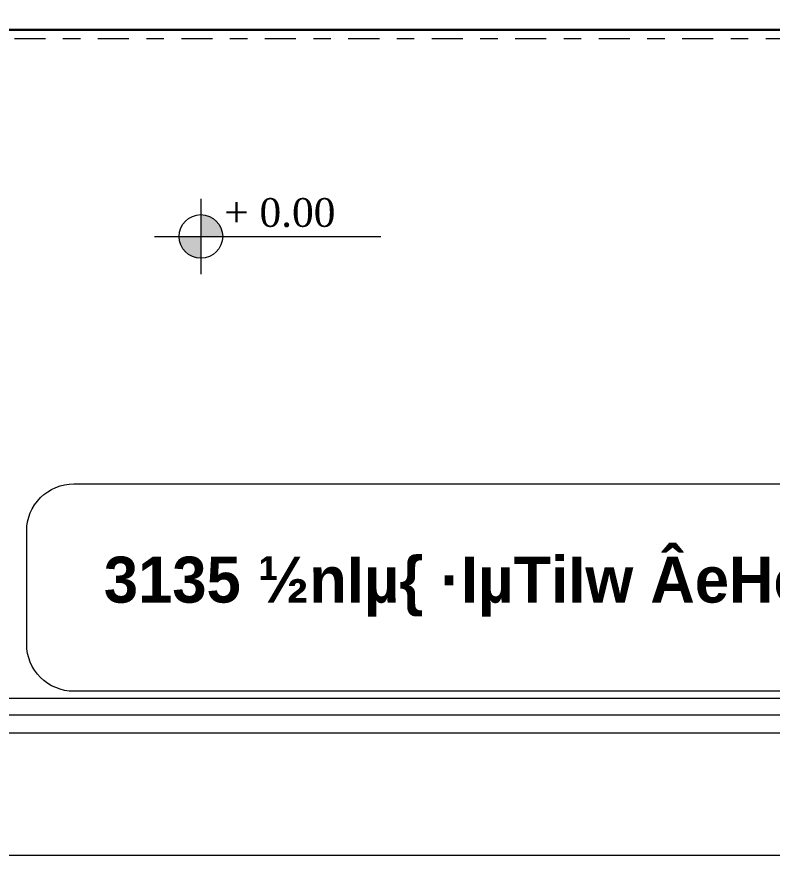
# Model space of a CAD drawing. Header units: metres. Extents: x 236 to 355, y 67 to 475.
# Drawn here: x 297.454 to 301.778, y 317.339 to 322.141 of the extents above; entities that cross this region are included whole.
import ezdxf

# ---------------------------------------------------------------- set-up
doc = ezdxf.new("R2010")
doc.units = ezdxf.units.M
doc.header["$LTSCALE"] = 0.007
doc.header["$MEASUREMENT"] = 0
doc.linetypes.add('DASHDOTX2', pattern=[50.8, 25.4, -12.7, 0, -12.7])
doc.layers.add('6', color=6, linetype='Continuous')
doc.layers.add('DIM1', color=40, linetype='Continuous')
for name, color, linetype, lineweight in [('decoration', 251, 'Continuous', 18), ('stair', 20, 'Continuous', 15), ('walll', 7, 'Continuous', 30)]:
    doc.layers.add(name, color=color, linetype=linetype, lineweight=lineweight)
doc.styles.get("Standard").update_dxf_attribs({"font": 'dutch.ttf'})

# ---------------------------------------------------------------- blocks, each defined once
blk = doc.blocks.new('HICOD')
at = {"linetype": 'Continuous'}
h = blk.add_hatch(color=0, dxfattribs=at)
h.paths.add_polyline_path([(-0.125, 0, 0.414214), (0, -0.125), (0, 0)])
h.paths.add_polyline_path([(0, 0.125), (0, 0), (0.125, 0, 0.414214)])
at = {"color": 0, "linetype": 'Continuous'}
for p, q in [((0, 0.2159), (0, -0.2157)), ((-0.2657, 0), (1.03, 0))]:
    blk.add_line(p, q, dxfattribs=at)
blk.add_circle((0, 0), 0.125, dxfattribs=at)

msp = doc.modelspace()

# ---------------------------------------------------------------- linework, layer by layer
at = {"layer": '6', "lineweight": 5}
for points in [[(311.9364, 337.6394), (283.6364, 337.6394), (283.6364, 318.0394), (311.9364, 318.0394)], [(311.9364, 337.6394), (283.6364, 337.6394), (283.6364, 318.0394), (311.9364, 318.0394)], [(311.8328, 337.5358), (283.7399, 337.5358), (283.7399, 318.1429), (311.8328, 318.1429)], [(311.8328, 337.5358), (283.7399, 337.5358), (283.7399, 318.1429), (311.8328, 318.1429)], [(311.7364, 337.4394), (283.8364, 337.4394), (283.8364, 318.2394), (311.7364, 318.2394)], [(311.7364, 337.4394), (283.8364, 337.4394), (283.8364, 318.2394), (311.7364, 318.2394)]]:
    msp.add_lwpolyline(points, close=True, dxfattribs=at)
at = {"layer": 'decoration', "lineweight": 5, "ltscale": 0.5}
msp.add_lwpolyline([(297.7807, 319.4662), (302.8518, 319.4662, -0.414214), (303.1214, 319.1966), (303.1214, 318.5481, -0.414214), (302.8518, 318.2785), (297.7807, 318.2785, -0.414214), (297.5111, 318.5481), (297.5111, 319.1966, -0.414214)], format="xyb", close=True, dxfattribs=at)
msp.add_lwpolyline([(297.7807, 319.4662), (302.8518, 319.4662, -0.414214), (303.1214, 319.1966), (303.1214, 318.5481, -0.414214), (302.8518, 318.2785), (297.7807, 318.2785, -0.414214), (297.5111, 318.5481), (297.5111, 319.1966, -0.414214)], format="xyb", close=True, dxfattribs=at)
at = {"layer": 'DIM1', "lineweight": 5}
msp.add_lwpolyline([(312.6364, 338.3394), (282.9364, 338.3394), (282.9364, 317.3394), (312.6364, 317.3394)], close=True, dxfattribs=at)
msp.add_lwpolyline([(312.6364, 338.3394), (282.9364, 338.3394), (282.9364, 317.3394), (312.6364, 317.3394)], close=True, dxfattribs=at)
at = {"layer": 'stair', "linetype": 'DASHDOTX2'}
msp.add_line((289.318, 322.0163), (314.318, 322.0163), dxfattribs=at)
msp.add_line((289.318, 322.0163), (314.318, 322.0163), dxfattribs=at)
at = {"layer": 'walll'}
msp.add_line((289.318, 322.0663), (314.318, 322.0663), dxfattribs=at)
msp.add_line((289.318, 322.0663), (314.318, 322.0663), dxfattribs=at)

# ---------------------------------------------------------------- block references
at = {"layer": 'stair', "linetype": 'ByBlock', "lineweight": 5}
msp.add_blockref('HICOD', (298.5078, 320.883), dxfattribs=at)
msp.add_blockref('HICOD', (298.5078, 320.883), dxfattribs=at)

# ---------------------------------------------------------------- texts
at = {"layer": 'walll'}
msp.add_text('+ 0.00', height=0.16435, dxfattribs=at).set_placement((298.6415, 320.9382))
msp.add_text('+ 0.00', height=0.16435, dxfattribs=at).set_placement((298.6415, 320.9382))
at = {"layer": 'walll', "lineweight": 35, "insert": (297.9526, 319.0496), "char_height": 0.263471, "width": 10.638579, "attachment_point": 1}
msp.add_mtext('{\\fLMN Amir|b1|i0|c0|p2;3135 ½nIµ\\{ ·IµTiIw ÂeHoö Âwk¹¿¶ oTÎj}', dxfattribs=at)
msp.add_mtext('{\\fLMN Amir|b1|i0|c0|p2;3135 ½nIµ\\{ ·IµTiIw ÂeHoö Âwk¹¿¶ oTÎj}', dxfattribs=at)

doc.saveas('drawing.dxf')
